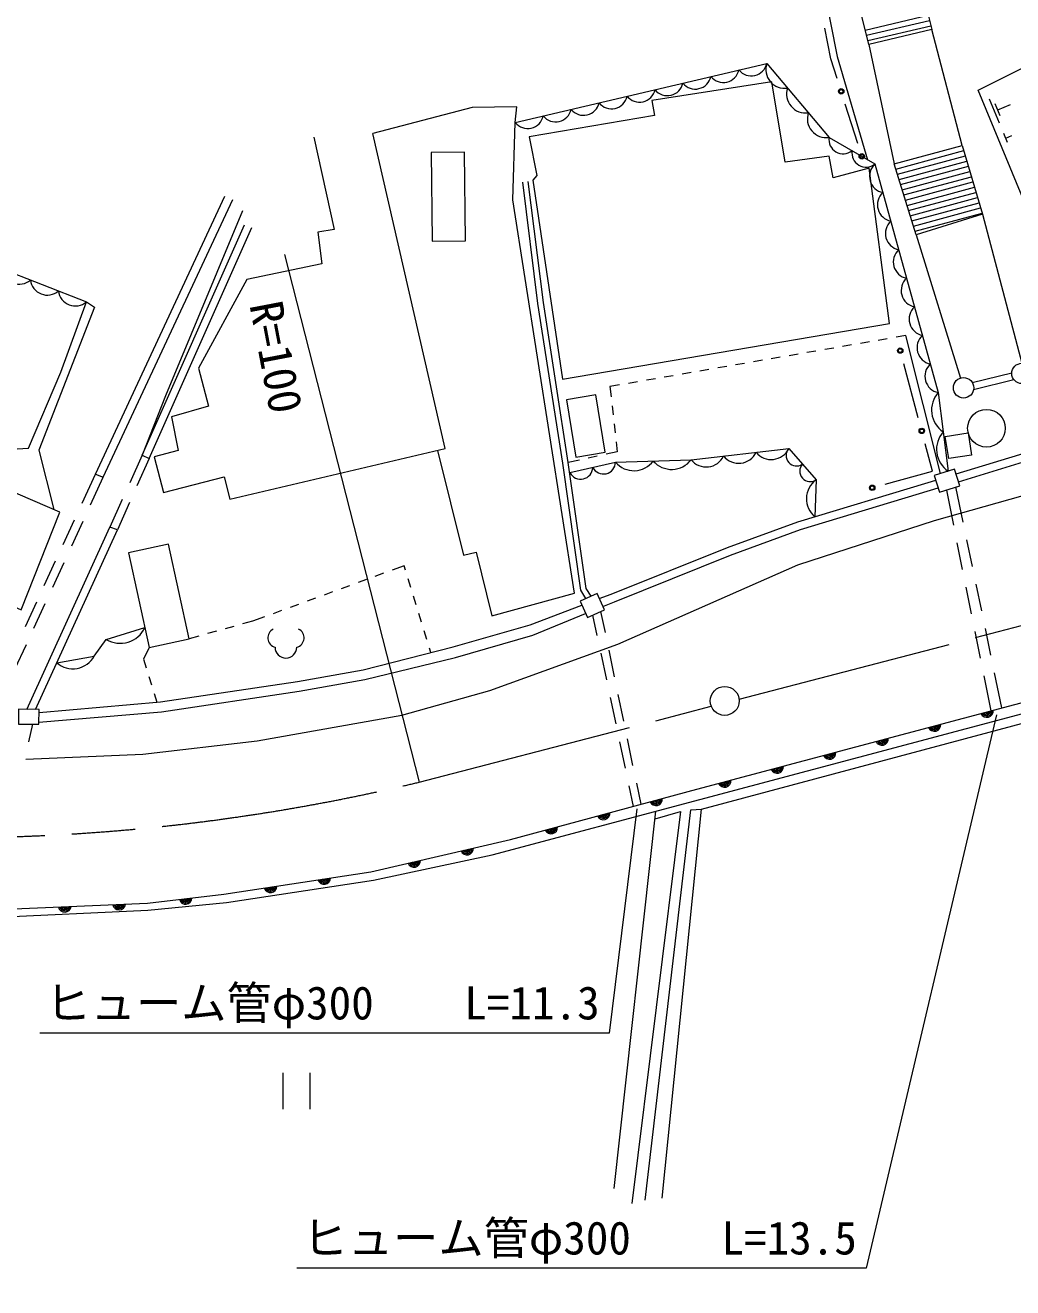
# Model space of a CAD drawing. Units: millimetres, scale not verified. Extents: x 40000 to 680000, y 20000 to 380000.
# Drawn here: x 326574 to 381132, y 248642 to 318394 of the extents above; entities that cross this region are included whole.
import ezdxf
from ezdxf.enums import TextEntityAlignment as Align

# ---------------------------------------------------------------- set-up
doc = ezdxf.new("R2010")
doc.units = ezdxf.units.MM
doc.header["$LTSCALE"] = 1000
doc.linetypes.add('CHAIN', pattern=[18.5, 12, -1.5, 3.5, -1.5])
for name, color, linetype, lineweight in [('M-BGD', 7, 'Continuous', 13), ('M-BMK', 2, 'CHAIN', 13), ('M-BMK-SRVR', 3, 'Continuous', 13), ('M-STR-HTXT', 7, 'Continuous', 13), ('M-STR-STRD', 7, 'Continuous', 13)]:
    doc.layers.add(name, color=color, linetype=linetype, lineweight=lineweight)
doc.styles.add('ＭＳ ゴシック', font='')
doc.styles.get('ＭＳ ゴシック').set_extended_font_data('MS Gothic')

msp = doc.modelspace()

# ---------------------------------------------------------------- linework, layer by layer
at = {"layer": 'M-BGD'}
for p, q in [((372980, 318132), (376464, 318947)), ((371082, 316544), (370751, 318237)), ((373050, 317841), (376537, 318656)), ((373121, 317549), (376609, 318365)), ((378346, 311755), (376661, 318158)), ((373174, 317329), (374583, 310738)), ((371425, 315461), (371082, 316544)), ((372565, 311866), (371878, 314031)), ((380400, 312993), (379855, 314312)), ((380440, 313396), (380167, 314055)), ((380303, 313725), (381007, 314016)), ((380848, 311910), (380638, 312416)), ((380743, 312163), (381081, 312303)), ((374671, 310451), (378430, 311467)), ((374760, 310164), (378514, 311179)), ((374849, 309878), (378598, 310890)), ((374937, 309591), (378682, 310602)), ((375026, 309304), (378766, 310314)), ((375115, 309017), (378850, 310026)), ((375203, 308730), (378933, 309738)), ((375292, 308444), (379017, 309450)), ((375381, 308157), (379101, 309162)), ((316036, 308522), (329953, 303113)), ((330459, 293601), (337607, 308945)), ((330887, 293423), (338035, 308767)), ((375469, 307870), (379185, 308874)), ((375558, 307583), (379269, 308586)), ((375647, 307296), (379353, 308298)), ((375735, 307010), (379437, 308009)), ((379452, 307955), (381625, 299722)), ((333026, 294644), (338686, 307359)), ((333417, 294451), (339101, 307220)), ((375796, 306814), (378249, 298904)), ((372225, 300731), (371732, 300646)), ((373211, 300901), (372718, 300816)), ((374196, 301071), (373703, 300986)), ((375229, 301249), (374689, 301156)), ((377146, 293627), (375229, 301249)), ((368283, 300052), (367790, 299967)), ((369269, 300222), (368776, 300137)), ((370254, 300392), (369761, 300307)), ((371240, 300561), (370747, 300476)), ((364341, 299373), (363848, 299288)), ((365327, 299543), (364834, 299458)), ((366312, 299712), (365819, 299627)), ((367298, 299882), (366805, 299797)), ((375912, 296708), (375111, 299695)), ((360399, 298694), (359907, 298609)), ((361385, 298863), (360892, 298778)), ((362370, 299033), (361877, 298948)), ((363356, 299203), (362863, 299118)), ((378894, 298659), (381078, 299189)), ((378969, 298266), (381192, 298817)), ((359414, 298524), (358873, 298431)), ((358873, 298431), (358937, 297871)), ((358993, 297374), (359050, 296877)), ((359106, 296381), (359163, 295884)), ((359220, 295387), (359283, 294828)), ((376701, 293766), (376301, 295260)), ((333026, 294644), (332343, 293109)), ((333417, 294451), (332746, 292942)), ((333026, 294644), (333417, 294451)), ((357195, 294374), (356572, 294239)), ((358172, 294586), (357683, 294480)), ((359283, 294828), (358661, 294692)), ((374088, 293040), (376701, 293766)), ((329716, 291984), (330459, 293601)), ((330186, 291898), (330887, 293423)), ((330459, 293601), (330887, 293423)), ((377464, 292717), (377853, 290783)), ((378399, 290944), (377996, 292888)), ((331936, 292195), (331253, 290660)), ((332339, 292029), (331668, 290520)), ((328671, 289713), (329298, 291076)), ((329141, 289627), (329768, 290990)), ((326669, 280598), (331253, 290660)), ((327146, 280595), (331668, 290520)), ((331668, 290520), (331253, 290660)), ((378050, 289802), (378346, 288332)), ((378907, 288496), (378602, 289965)), ((327627, 287442), (328254, 288805)), ((328096, 287356), (328723, 288718)), ((346367, 288114), (345897, 287942)), ((347507, 288531), (346837, 288286)), ((347582, 288285), (347507, 288531)), ((344489, 287427), (344019, 287255)), ((345428, 287770), (344958, 287599)), ((347876, 287329), (347729, 287807)), ((379415, 286048), (379110, 287517)), ((342611, 286739), (342141, 286568)), ((343550, 287083), (343080, 286911)), ((348171, 286374), (348023, 286852)), ((378544, 287351), (378839, 285881)), ((326583, 285170), (327209, 286533)), ((327051, 285084), (327678, 286447)), ((340732, 286052), (340263, 285880)), ((341672, 286396), (341202, 286224)), ((358623, 284845), (358380, 286012)), ((339123, 285463), (338580, 285314)), ((339793, 285708), (339123, 285463)), ((348465, 285418), (348318, 285896)), ((357921, 285807), (358160, 284681)), ((336170, 284650), (335627, 284500)), ((337134, 284915), (336652, 284782)), ((338098, 285181), (337616, 285048)), ((348759, 284462), (348612, 284940)), ((379037, 284901), (379333, 283430)), ((379922, 283600), (379618, 285069)), ((326007, 282813), (326634, 284176)), ((333424, 284019), (333112, 283376)), ((348982, 283738), (348906, 283984)), ((333112, 283376), (333260, 282900)), ((358367, 283703), (358679, 282235)), ((359132, 282398), (358826, 283866)), ((380528, 280677), (380125, 282621)), ((333408, 282422), (333556, 281944)), ((379530, 282450), (379919, 280515)), ((333704, 281467), (333851, 280990)), ((358886, 281257), (359197, 279790)), ((359642, 279950), (359336, 281419)), ((326780, 278804), (326994, 279776)), ((359405, 278811), (359716, 277344)), ((360151, 277503), (359846, 278971)), ((359923, 276366), (360162, 275239)), ((360598, 275357), (360355, 276524)), ((359116, 254120), (361416, 274965)), ((340801, 260515), (340801, 258515)), ((342301, 260515), (342301, 258515))]:
    msp.add_line(p, q, dxfattribs=at)
for points in [[(369994, 323937), (371439, 316660), (373112, 310964)], [(382877, 305953), (379220, 314800), (385874, 318136)], [(353647, 313021), (367542, 316285), (370984, 312201), (373517, 310729), (377013, 298101), (377565, 293761)], [(349354, 294906), (350793, 289120), (351489, 289280), (352345, 285766), (356911, 287015), (353504, 308740), (353647, 313021), (353736, 313895), (351257, 313842), (345781, 312415)], [(342517, 312210), (343640, 307108), (342731, 306966), (342963, 305218), (338825, 304344), (336149, 299456), (336702, 297343), (334651, 296754), (335025, 294899), (333705, 294542), (334205, 292580), (337558, 293436), (337879, 292206), (349776, 295006), (345781, 312415)], [(357554, 286722), (357268, 287174), (356269, 294194), (354895, 303026), (354056, 309719)], [(357837, 286849), (357562, 287283), (356572, 294239), (355199, 303068), (354360, 309757)], [(338570, 308134), (334316, 297913), (333026, 294644)], [(312932, 300281), (325494, 294961), (326760, 295033), (328544, 299224), (329953, 303113)], [(329953, 303113), (330399, 302827), (327331, 294926), (328144, 291646)], [(377999, 293603), (382556, 294994), (384338, 295505), (384968, 295619)], [(378135, 293176), (382683, 294564), (384440, 295068), (385055, 295180)], [(356670, 293677), (359185, 294248), (363359, 294391), (368755, 295006), (370262, 293276), (370203, 291243)], [(358291, 286714), (358952, 286962), (365373, 289542), (369262, 290958), (376462, 293133), (376879, 293261)], [(358483, 286286), (359121, 286547), (365533, 289124), (369403, 290533), (376592, 292705), (377016, 292834)], [(316254, 248844), (320821, 261508), (324192, 269508), (333324, 269883), (337551, 270382), (345667, 271622), (353391, 273415), (363682, 276188), (381252, 280870), (400881, 286079)], [(327336, 280417), (334051, 281007), (341623, 282129), (345244, 282787), (350209, 284051), (354463, 285277), (357329, 286353)], [(316817, 248642), (321377, 261291), (324647, 269094), (333351, 269504), (337699, 269936), (345819, 271167), (352378, 272554), (363837, 275611), (381405, 280293), (401822, 285764)], [(327332, 279898), (334109, 280465), (341716, 281606), (345342, 282239), (350345, 283470), (354608, 284701), (357533, 285897)], [(361756, 253584), (363932, 275078), (384783, 280661), (402829, 285427)], [(328319, 283170), (330383, 283537), (331043, 284464), (333184, 285116)], [(361371, 274553), (362782, 274962), (360079, 253299)], [(360828, 253477), (363343, 275042), (363932, 275078)]]:
    msp.add_lwpolyline(points, dxfattribs=at)
for points in [[(372487, 320174), (375956, 320985), (376661, 318158), (373174, 317329)], [(354423, 312227), (354833, 310087), (354610, 309837), (356260, 298832), (374329, 301918), (373205, 310497), (371207, 309962), (370993, 311157), (368550, 310836), (367818, 315260), (361183, 314243), (361343, 313405)], [(349009, 311371), (349063, 306466), (350902, 306486), (350848, 311391)], [(374583, 310738), (378346, 311755), (379452, 307955), (375796, 306814)], [(356474, 297708), (357000, 294533), (358622, 294802), (358095, 297977)], [(326341, 286088), (328479, 291501), (315048, 297298), (312373, 291626), (318116, 288950), (318437, 289610)], [(377406, 295675), (378672, 295869), (378859, 294644), (377593, 294450)], [(377091, 292598), (378206, 292955), (377912, 293872), (376798, 293515)], [(335627, 284500), (334486, 289726), (332282, 289245), (333424, 284019)], [(357631, 285677), (358568, 286096), (358165, 286996), (357229, 286577)], [(326203, 279782), (327331, 279773), (327337, 280593), (326209, 280602)]]:
    msp.add_lwpolyline(points, close=True, dxfattribs=at)
for centre, radius in [((371652, 314746), 150), ((371652, 314746), 120), ((371652, 314746), 100), ((372791, 311151), 150), ((372791, 311151), 120), ((372791, 311151), 100), ((374917, 300419), 150), ((374917, 300419), 120), ((374917, 300419), 100), ((381642, 299157), 564), ((378413, 298364), 564), ((379680, 296130), 1041), ((376106, 295984), 150), ((376106, 295984), 120), ((376106, 295984), 100), ((373365, 292839), 150), ((373365, 292839), 120), ((373365, 292839), 100)]:
    msp.add_circle(centre, radius, dxfattribs=at)
for centre, radius, start, end in [((366683, 316473), 879, 218.75255, 347.68749), ((368530, 315954), 1043, 161.48628, 278.76175), ((363595, 315747), 879, 218.75255, 347.68749), ((365139, 316110), 879, 218.75255, 347.68749), ((360508, 315022), 879, 218.75255, 347.68749), ((362052, 315385), 879, 218.75255, 347.68749), ((369678, 314593), 1043, 161.48628, 278.76175), ((357420, 314297), 879, 218.75255, 347.68749), ((358964, 314659), 879, 218.75255, 347.68749), ((354332, 313571), 879, 218.75255, 347.68749), ((355876, 313934), 879, 218.75255, 347.68749), ((370825, 313231), 1043, 161.48628, 278.76175), ((371761, 312080), 786, 171.19629, 308.49174), ((373028, 311345), 786, 171.19629, 308.49174), ((374141, 310052), 921, 132.66361, 258.28442), ((374578, 308473), 921, 132.66361, 258.28442), ((375015, 306895), 921, 132.66361, 258.28442), ((375452, 305316), 921, 132.66361, 258.28442), ((326246, 305024), 938, 186.60128, 310.92074), ((327792, 304423), 938, 186.60128, 310.92074), ((375889, 303738), 921, 132.66361, 258.28442), ((329338, 303822), 938, 186.60128, 310.92074), ((376326, 302159), 921, 132.66361, 258.28442), ((376763, 300581), 921, 132.66361, 258.28442), ((377200, 299002), 921, 132.66361, 258.28442), ((378090, 297135), 1446, 138.1126, 236.38179), ((378366, 294965), 1446, 138.1126, 236.38179), ((362287, 295194), 1340, 220.77867, 323.13747), ((364194, 295059), 1069, 218.67179, 334.3411), ((365992, 295264), 1069, 218.67179, 334.3411), ((367791, 295469), 1069, 218.67179, 334.3411), ((369191, 294625), 579, 138.90853, 303.21194), ((357262, 293981), 666, 207.19874, 358.37466), ((358520, 294267), 666, 207.19874, 358.37466), ((360200, 295123), 1340, 220.77867, 323.13747), ((369945, 293760), 579, 138.90853, 303.21194), ((371016, 292236), 1284, 125.97715, 230.69987), ((331822, 285749), 1502, 238.77846, 335.07995), ((340514, 284551), 536, 116.08703, 255.33416), ((341443, 284551), 536, 284.66584, 63.91297), ((340978, 284033), 600, 180, 360), ((329202, 284189), 1349, 229.0975, 331.08462), ((379700, 280513), 354, 203.71978, 6.12496), ((379700, 280513), 283, 205.94382, 3.90092), ((379700, 280513), 212, 209.69014, 0.15459), ((379700, 280513), 142, 217.40187, 352.44286), ((379700, 280513), 100, 227.71953, 342.1252), ((376801, 279740), 354, 203.71978, 6.12496), ((376801, 279740), 283, 205.94382, 3.90092), ((376801, 279740), 212, 209.69014, 0.15459), ((376801, 279740), 142, 217.40187, 352.44286), ((376801, 279740), 100, 227.71953, 342.1252), ((373902, 278968), 354, 203.71978, 6.12496), ((373902, 278968), 283, 205.94382, 3.90092), ((373902, 278968), 212, 209.69014, 0.15459), ((373902, 278968), 142, 217.40187, 352.44286), ((373902, 278968), 100, 227.71953, 342.1252), ((371004, 278195), 354, 203.71978, 6.12496), ((371004, 278195), 283, 205.94382, 3.90092), ((371004, 278195), 212, 209.69014, 0.15459), ((371004, 278195), 142, 217.40187, 352.44286), ((371004, 278195), 100, 227.71953, 342.1252), ((368105, 277423), 354, 203.71978, 6.12496), ((368105, 277423), 283, 205.94382, 3.90092), ((368105, 277423), 212, 209.69014, 0.15459), ((368105, 277423), 142, 217.40187, 352.44286), ((368105, 277423), 100, 227.71953, 342.1252), ((365206, 276650), 354, 203.71978, 6.12496), ((365206, 276650), 283, 205.94382, 3.90092), ((365206, 276650), 212, 209.69014, 0.15459), ((365206, 276650), 142, 217.40187, 352.44286), ((365206, 276650), 100, 227.71953, 342.1252), ((361419, 275634), 354, 203.88014, 6.28532), ((361419, 275634), 283, 206.10418, 4.06128), ((361419, 275634), 212, 209.85051, 0.31496), ((361419, 275634), 142, 217.56224, 352.60323), ((361419, 275634), 100, 227.8799, 342.28556), ((358522, 274854), 354, 203.88014, 6.28532), ((358522, 274854), 283, 206.10418, 4.06128), ((358522, 274854), 212, 209.85051, 0.31496), ((358522, 274854), 142, 217.56224, 352.60323), ((358522, 274854), 100, 227.8799, 342.28556), ((355626, 274073), 354, 203.88014, 6.28532), ((355626, 274073), 283, 206.10418, 4.06128), ((355626, 274073), 212, 209.85051, 0.31496), ((355626, 274073), 142, 217.56224, 352.60323), ((355626, 274073), 100, 227.8799, 342.28556), ((350978, 272910), 354, 201.86449, 4.26967), ((350978, 272910), 283, 204.08853, 2.04563), ((350978, 272910), 212, 207.83485, 358.2993), ((350978, 272910), 142, 215.54658, 350.58757), ((350978, 272910), 100, 225.86424, 340.26991), ((348055, 272232), 354, 201.86449, 4.26967), ((348055, 272232), 283, 204.08853, 2.04563), ((348055, 272232), 212, 207.83485, 358.2993), ((348055, 272232), 142, 215.54658, 350.58757), ((348055, 272232), 100, 225.86424, 340.26991), ((340118, 270829), 354, 197.48206, 359.88723), ((340118, 270829), 283, 199.7061, 357.6632), ((340118, 270829), 212, 203.45242, 353.91687), ((340118, 270829), 142, 211.16415, 346.20514), ((340118, 270829), 100, 221.48181, 335.88748), ((343084, 271282), 354, 197.48206, 359.88723), ((343084, 271282), 283, 199.7061, 357.6632), ((343084, 271282), 212, 203.45242, 353.91687), ((343084, 271282), 142, 211.16415, 346.20514), ((343084, 271282), 100, 221.48181, 335.88748), ((335431, 270186), 354, 195.5353, 357.94048), ((335431, 270186), 283, 197.75934, 355.71644), ((335431, 270186), 212, 201.50566, 351.97011), ((335431, 270186), 142, 209.21739, 344.25838), ((335431, 270186), 100, 219.53506, 333.94072), ((328756, 269750), 354, 191.14612, 353.5513), ((328756, 269750), 283, 193.37016, 351.32726), ((328756, 269750), 212, 197.11648, 347.58093), ((328756, 269750), 142, 204.82821, 339.8692), ((328756, 269750), 100, 215.14587, 329.55154), ((331753, 269873), 354, 191.14612, 353.5513), ((331753, 269873), 283, 193.37016, 351.32726), ((331753, 269873), 212, 197.11648, 347.58093), ((331753, 269873), 142, 204.82821, 339.8692), ((331753, 269873), 100, 215.14587, 329.55154)]:
    msp.add_arc(centre, radius, start, end, dxfattribs=at)
at = {"layer": 'M-BMK'}
for p, q in [((366010, 281169), (432085, 298344)), ((348340, 276576), (364473, 280769))]:
    msp.add_line(p, q, dxfattribs=at)
msp.add_arc((322365, 384946), 111440, 266.5508, 283.47868, dxfattribs=at)
at = {"layer": 'M-BMK-SRVR'}
msp.add_line((340905, 305735), (348340, 276576), dxfattribs=at)
msp.add_circle((365217, 281064), 800, dxfattribs=at)
at = {"layer": 'M-STR-HTXT'}
for p, q in [((380228, 280297), (373034, 249728)), ((360360, 275103), (358826, 262716)), ((358826, 262716), (327376, 262716)), ((373034, 249728), (341584, 249728))]:
    msp.add_line(p, q, dxfattribs=at)
at = {"layer": 'M-STR-STRD'}
msp.add_lwpolyline([(326597, 277844), (333072, 278129), (339386, 278860), (347377, 280278), (352247, 281634), (359310, 284194), (369263, 288590), (376808, 291025), (386476, 293754)], dxfattribs=at)

# ---------------------------------------------------------------- texts
at = {"layer": 'M-BMK-SRVR', "style": 'ＭＳ ゴシック'}
msp.add_text('R=100', height=1833, rotation=280.8, dxfattribs=at).set_placement((339855, 303125), align=Align.MIDDLE_LEFT)
at = {"layer": 'M-STR-HTXT', "style": 'ＭＳ ゴシック'}
for s, p in [('ヒューム管φ300\u3000\u3000L=11.3', (343001, 262916)), ('ヒューム管φ300\u3000\u3000L=13.5', (357209, 249928))]:
    msp.add_text(s, height=1833, dxfattribs=at).set_placement(p, align=Align.BOTTOM_CENTER)

doc.saveas('drawing.dxf')
